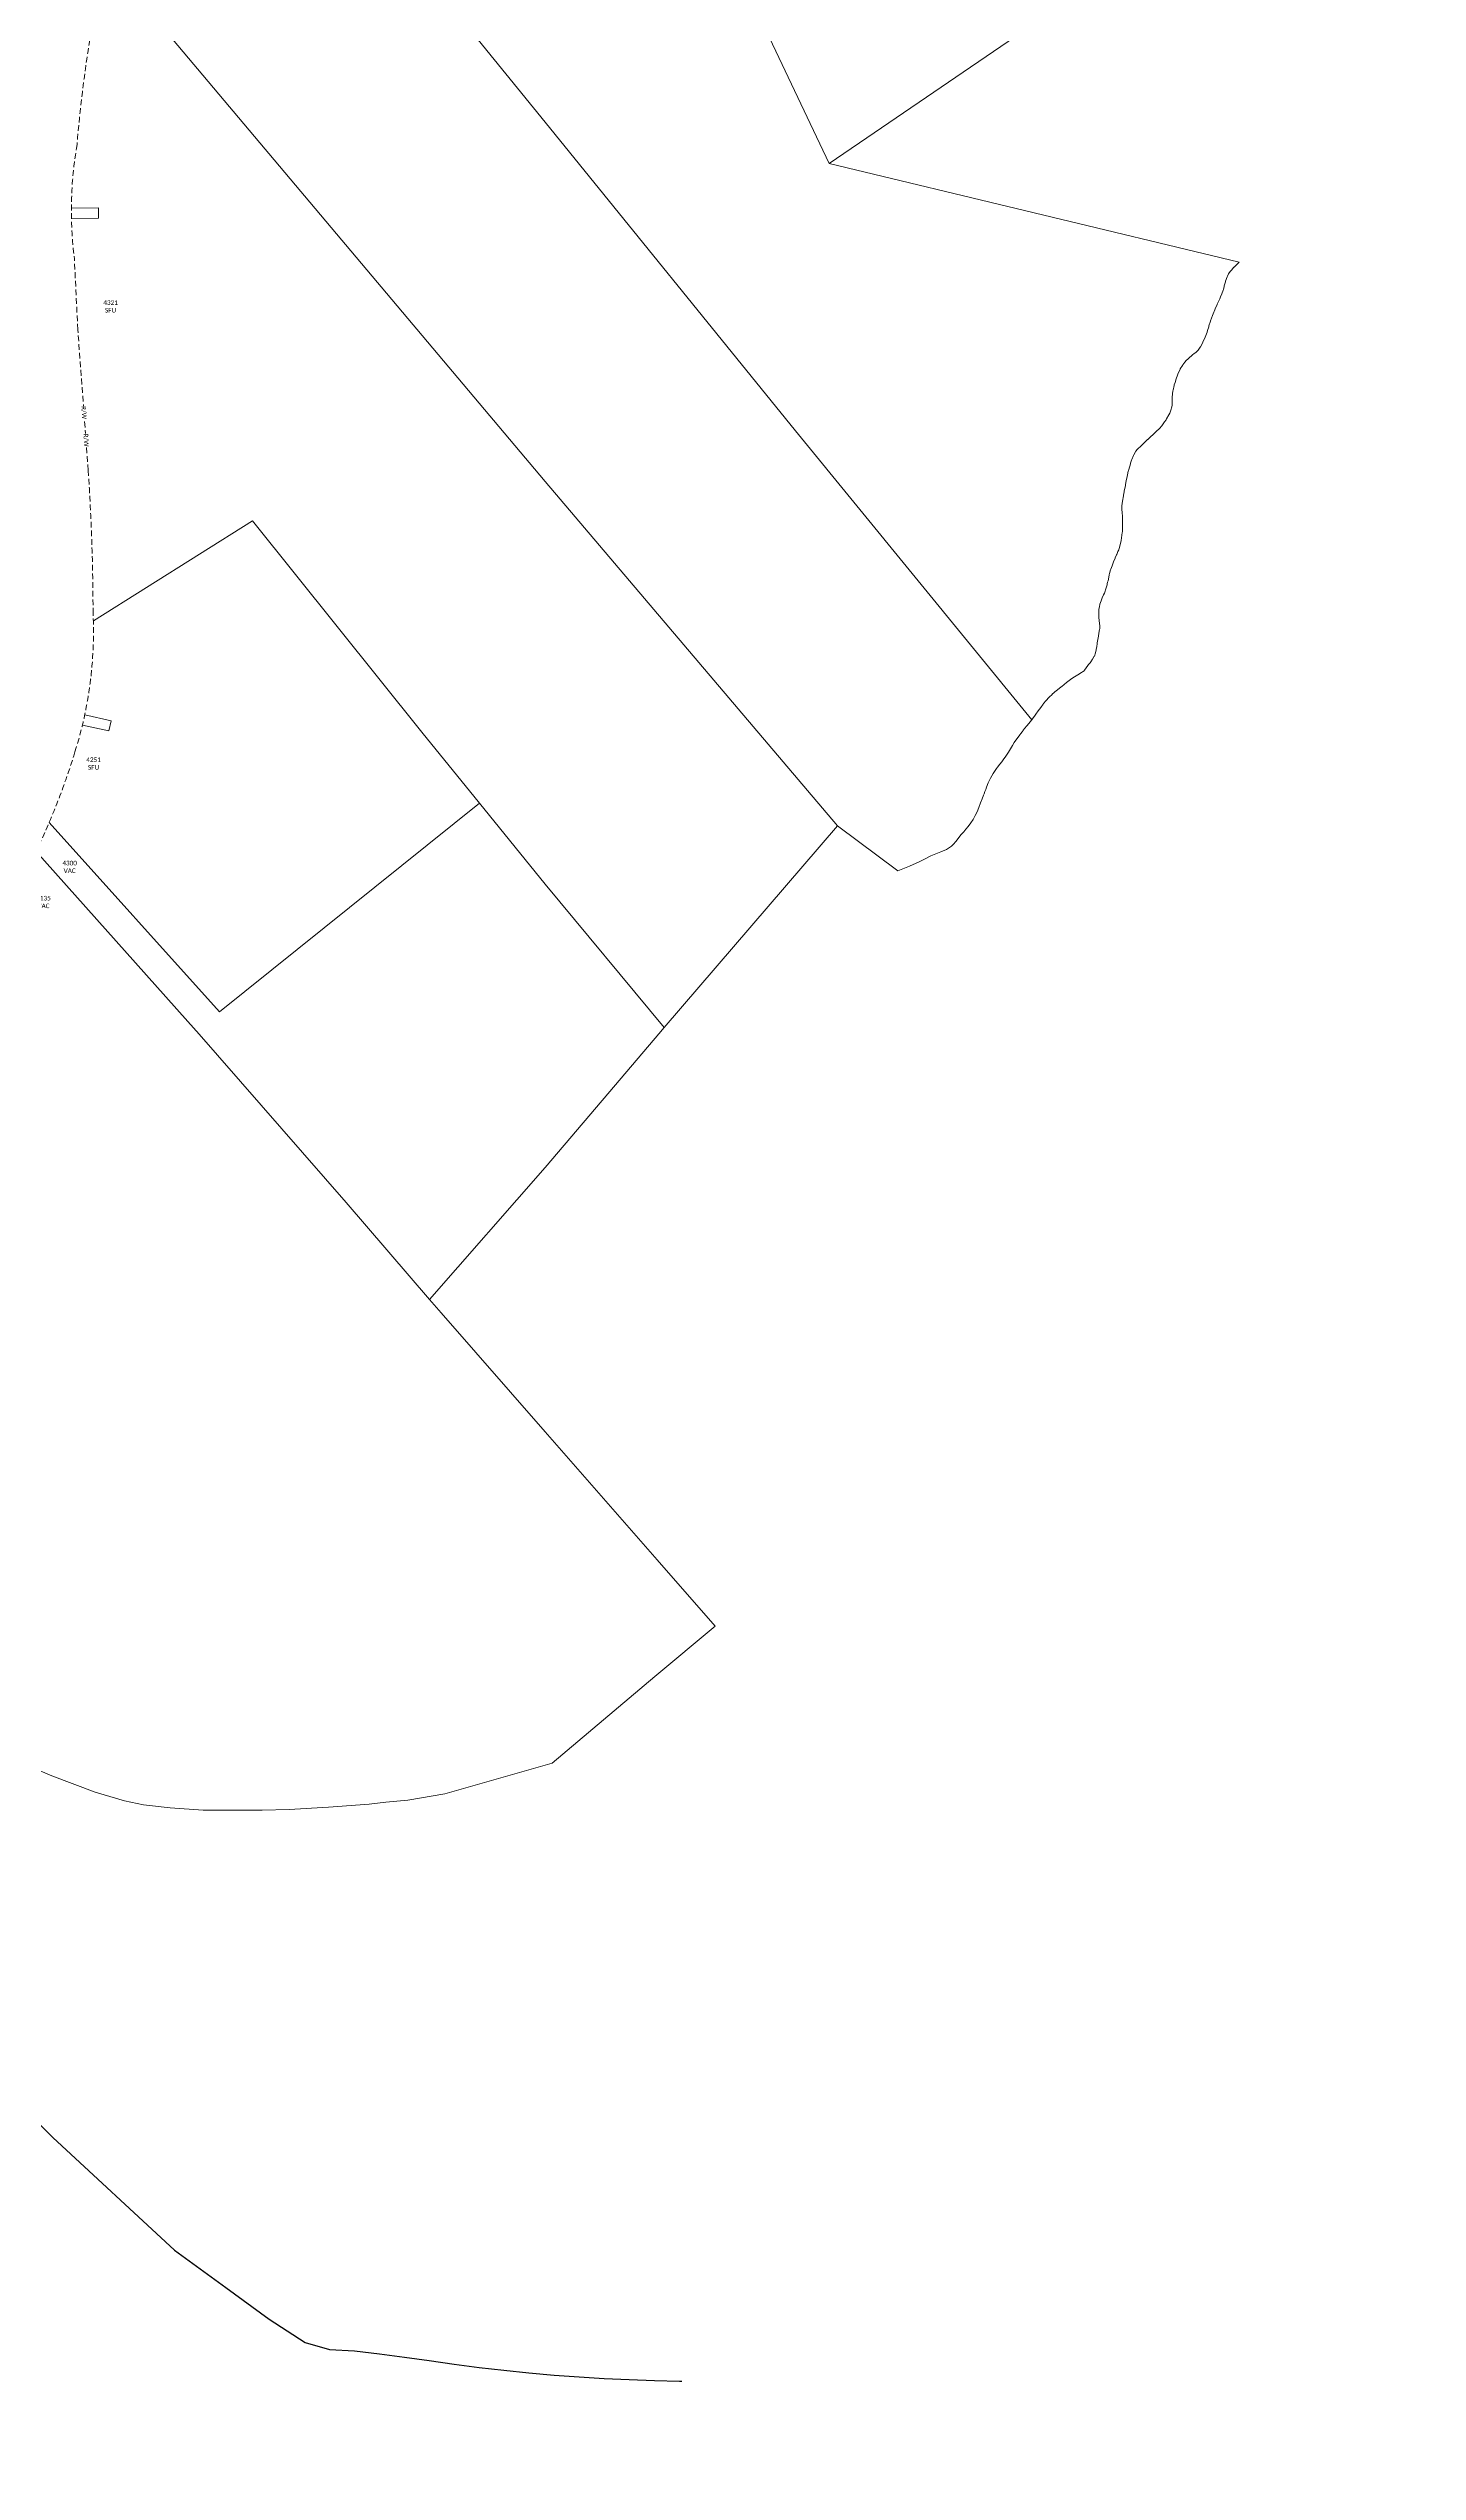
# Model space of a CAD drawing. Header units: inches. Extents: x 2378083 to 2398295, y 1463180 to 1483392.
# Drawn here: x 2389352 to 2391138, y 1468122 to 1471282 of the extents above; entities that cross this region are included whole.
import ezdxf

# ---------------------------------------------------------------- set-up
doc = ezdxf.new("R2010")
doc.units = ezdxf.units.IN
doc.header["$MEASUREMENT"] = 0
doc.linetypes.add('DASHED', pattern=[0.75, 0.5, -0.25])
for name, color, linetype in [('ADDRESS', 6, 'Continuous'), ('C-TOPO-WATR', 141, 'Continuous'), ('LINE LABELS', 7, 'Continuous'), ('sc_greenville', 7, 'Continuous')]:
    doc.layers.add(name, color=color, linetype=linetype)
doc.layers.add('DRIVEWAYS', color=250, linetype='Continuous', lineweight=20)
doc.layers.add('ROW', color=3, linetype='DASHED', lineweight=35)
doc.styles.add('Legend', font='calibri.ttf')
doc.styles.add('PROPOSED', font='calibri.ttf')

msp = doc.modelspace()

# ---------------------------------------------------------------- linework, layer by layer
at = {"layer": 'C-TOPO-WATR'}
for points in [[(2389235.3, 1468679.2), (2389357.6, 1468557.8), (2389516.4, 1468410.7), (2389583.2, 1468362)], [(2389583.2, 1468362), (2389639.9, 1468320.6), (2389687.1, 1468290.2), (2389718.6, 1468281.3), (2389751.2, 1468279.4), (2389783.8, 1468275.4), (2389816.3, 1468271.2), (2389848.8, 1468266.7), (2389881.2, 1468261.9), (2389913.7, 1468257.7), (2389946.3, 1468254), (2389978.9, 1468250.6), (2390011.6, 1468247.8), (2390044.3, 1468245.3), (2390077, 1468243.3), (2390109.8, 1468241.8), (2390142.6, 1468240.7), (2390175.3, 1468240), (2390178.3, 1468240)]]:
    msp.add_lwpolyline(points, dxfattribs=at)
at = {"layer": 'DRIVEWAYS', "color": 1}
for points in [[(2389382, 1471060.1), (2389417.3, 1471060.5), (2389417.2, 1471074), (2389381.9, 1471073.6)], [(2389396.3, 1470399.6), (2389430.7, 1470391.9), (2389433.7, 1470405.2), (2389399.3, 1470412.9)]]:
    msp.add_lwpolyline(points, dxfattribs=at)
at = {"layer": 'ROW', "color": 3, "linetype": 'DASHED', "lineweight": 0, "ltscale": 15}
msp.add_lwpolyline([(2388540.2, 1469466.6, 0.042875), (2388405.7, 1469482.6, 0.010387), (2388318.8, 1469482.4), (2388388.5, 1469516.1, -0.024907), (2388520, 1469571.3, -0.028065), (2388684.4, 1469626.5), (2388833, 1469671), (2388876.5, 1469686.5, 0.071248), (2389009.2, 1469759.5, 0.021593), (2389069.3, 1469813.3, 0.029545), (2389144.2, 1469899, 0.027167), (2389206.2, 1469988.5, 0.026028), (2389319.3, 1470202, 0.047007), (2389386.6, 1470364.7, 0.087986), (2389410.2, 1470544.8, 0.016251), (2389403.9, 1470731.8), (2389390.3, 1470915.2), (2389385.8, 1471007.6, -0.073607), (2389389.3, 1471156.7, -0.02059), (2389406, 1471293.4)], format="xyb", dxfattribs=at)
at = {"layer": 'ROW', "color": 6, "lineweight": 50}
msp.add_circle((2388188.9, 1473286.1), 10106.2, dxfattribs=at)
at = {"layer": 'sc_greenville', "lineweight": 0}
for points in [[(2390072.5, 1472168.3), (2390171.8, 1472054.3), (2390434.9, 1471756.3), (2390750.1, 1471391.1), (2390370.7, 1471132), (2390284.2, 1471313.1), (2390000, 1471660.1), (2389790.3, 1471919)], [(2389568.7, 1471716.2), (2390000, 1471185.7), (2390326.5, 1470783.2), (2390634.7, 1470406.3), (2390632.5, 1470403.2), (2390631.6, 1470402.2), (2390628, 1470398), (2390625.8, 1470395.4), (2390623.8, 1470392.9), (2390623.5, 1470392.5), (2390622.4, 1470391), (2390620.4, 1470388.5), (2390619.3, 1470387), (2390615.7, 1470382.3), (2390615.2, 1470381.6), (2390612, 1470376.7), (2390609.7, 1470373), (2390608.5, 1470371), (2390607.1, 1470368.7), (2390604.5, 1470364.4), (2390602, 1470360.4), (2390601, 1470358.9), (2390597.5, 1470354.1), (2390595.7, 1470351.8), (2390593.3, 1470348.7), (2390590.2, 1470344.7), (2390588.8, 1470342.9), (2390584.5, 1470336.5), (2390581, 1470330.2), (2390578, 1470324.1), (2390575.8, 1470318.8), (2390574.7, 1470315.6), (2390573.8, 1470313), (2390572.6, 1470309.8), (2390572, 1470308.1), (2390570.2, 1470303.5), (2390568, 1470298), (2390565.7, 1470292.2), (2390563.5, 1470286.6), (2390561, 1470281.5), (2390558.5, 1470276.6), (2390555.5, 1470272.1), (2390552, 1470267.5), (2390549, 1470263.9), (2390546, 1470260.4), (2390542.5, 1470256.3), (2390538.7, 1470251.6), (2390535.8, 1470247.9), (2390532.8, 1470244.5), (2390530, 1470241.6), (2390523.7, 1470237.5), (2390516.2, 1470234.1), (2390509.5, 1470231.6), (2390503.2, 1470228.9), (2390495.8, 1470225.1), (2390488, 1470221.1), (2390475.5, 1470215.4), (2390460.2, 1470209.4), (2390381.3, 1470268.2), (2390000, 1470717.2), (2389420.7, 1471404.9)], [(2390284.2, 1471313.1), (2390370.7, 1471132), (2390905.2, 1471003.3), (2390902.8, 1471000.9), (2390901.8, 1471000), (2390898.7, 1470997), (2390898.4, 1470996.6), (2390895.3, 1470993.1), (2390894.2, 1470991.7), (2390892.2, 1470989.2), (2390891.7, 1470988.2), (2390890.2, 1470985.1), (2390889.7, 1470984.2), (2390887.7, 1470978.4), (2390887.5, 1470977.7), (2390886, 1470972.4), (2390885.8, 1470971.7), (2390884.8, 1470967.6), (2390884.5, 1470966.8), (2390882.7, 1470962), (2390881.1, 1470958.1), (2390880, 1470955.5), (2390876.9, 1470948.6), (2390876.7, 1470948.2), (2390874.2, 1470942.6), (2390873.5, 1470941), (2390871.4, 1470935.8), (2390870.5, 1470933.6), (2390868.1, 1470926.7), (2390868, 1470926.4), (2390866, 1470920.1), (2390865.8, 1470919.2), (2390864.1, 1470914.2), (2390863.5, 1470912.2), (2390860.9, 1470905.6), (2390858.2, 1470899.1), (2390858, 1470898.7), (2390855, 1470893.1), (2390854.6, 1470892.6), (2390851.7, 1470888.6), (2390848.8, 1470885.7), (2390846.7, 1470884), (2390844.7, 1470882.4), (2390843.3, 1470881.2), (2390840.5, 1470878.9), (2390838.8, 1470877.4), (2390836.2, 1470875), (2390834.3, 1470872.7), (2390831.7, 1470869.5), (2390831.3, 1470868.5), (2390828.6, 1470864.2), (2390828.3, 1470863.6), (2390825.2, 1470857.4), (2390824.8, 1470856.1), (2390823, 1470851), (2390821.7, 1470846.5), (2390820.7, 1470843.4), (2390820.5, 1470842.4), (2390819.2, 1470836.4), (2390819, 1470835.3), (2390818.6, 1470831.4), (2390818.6, 1470830.8), (2390818.2, 1470827.7), (2390818.2, 1470821.5), (2390817.8, 1470816.9), (2390817.5, 1470814.6), (2390816.1, 1470810.3), (2390814.8, 1470806.4), (2390813.6, 1470804.3), (2390810.8, 1470799.2), (2390810, 1470797.9), (2390807.9, 1470794.9), (2390806.1, 1470792.3), (2390804.5, 1470790), (2390801.4, 1470786.6), (2390801, 1470786.1), (2390797.5, 1470782.7), (2390794, 1470779.5), (2390792.3, 1470777.9), (2390790.5, 1470776.2), (2390786.2, 1470772.2), (2390786, 1470772), (2390781.5, 1470767.6), (2390780.8, 1470767), (2390777, 1470763.4), (2390776.8, 1470763.2), (2390776.5, 1470762.9), (2390773.5, 1470760.2), (2390772.5, 1470759.1), (2390770.8, 1470756.9), (2390768, 1470752), (2390767.6, 1470751.1), (2390765.5, 1470746.1), (2390765.1, 1470745), (2390763.8, 1470741.1), (2390763.5, 1470740.1), (2390762.7, 1470737.2), (2390761, 1470731.6), (2390760.7, 1470730.6), (2390759.7, 1470725.9), (2390758.8, 1470721.7), (2390758.1, 1470718.7), (2390757, 1470712.9), (2390756.9, 1470712.1), (2390755.5, 1470704.7), (2390755.3, 1470703.6), (2390754.4, 1470699.3), (2390754.3, 1470698.7), (2390753.9, 1470696.3), (2390753.5, 1470693.7), (2390752.8, 1470689.2), (2390752.6, 1470688.4), (2390752.3, 1470685.6), (2390752.3, 1470683), (2390752.5, 1470679.7), (2390752.6, 1470677.9), (2390752.8, 1470676.1), (2390753, 1470672.3), (2390753.2, 1470668.2), (2390753.2, 1470657.9), (2390753, 1470651.5), (2390752.9, 1470650.6), (2390752, 1470643.9), (2390751.3, 1470640.5), (2390750.5, 1470636.3), (2390748.7, 1470629.8), (2390748.2, 1470628.3), (2390747.2, 1470625.9), (2390745.7, 1470622.1), (2390745.5, 1470621.6), (2390743.8, 1470617.7), (2390743.5, 1470617.1), (2390741.5, 1470612.6), (2390739.5, 1470607.3), (2390738, 1470603), (2390737.7, 1470602.1), (2390736.3, 1470597.2), (2390735.9, 1470595.5), (2390735.2, 1470592.5), (2390734.3, 1470587.6), (2390733.8, 1470585.9), (2390733.3, 1470583.8), (2390733, 1470582.4), (2390731.5, 1470577.1), (2390730, 1470572.9), (2390729.5, 1470571.8), (2390728.5, 1470569.5), (2390726.7, 1470565.6), (2390725.3, 1470561.5), (2390723.8, 1470557.2), (2390723, 1470554), (2390722.5, 1470550.6), (2390722.2, 1470548.7), (2390722.2, 1470544.1), (2390722.4, 1470541.4), (2390722.5, 1470540), (2390722.7, 1470535.8), (2390723.3, 1470531.9), (2390723.5, 1470529.1), (2390723.5, 1470525), (2390723.4, 1470524.4), (2390722.5, 1470519.5), (2390721.9, 1470515.5), (2390721.5, 1470513.3), (2390720.2, 1470506.9), (2390720, 1470505.4), (2390719.5, 1470502.3), (2390719, 1470498.2), (2390719, 1470497.9), (2390718, 1470493.7), (2390716.5, 1470489.7), (2390716.2, 1470489.3), (2390714, 1470485.4), (2390711.9, 1470482.3), (2390711, 1470481), (2390709, 1470478.4), (2390708, 1470477.1), (2390706, 1470474.1), (2390703.6, 1470471.2), (2390703, 1470470.5), (2390697.5, 1470466.9), (2390697, 1470466.6), (2390690.5, 1470462.7), (2390687.1, 1470460.4), (2390685.3, 1470459.1), (2390680.2, 1470455.3), (2390680, 1470455.1), (2390674, 1470450.1), (2390673, 1470449.3), (2390668.5, 1470445.7), (2390665, 1470442.9), (2390664, 1470442.1), (2390661.6, 1470440), (2390661.3, 1470439.6), (2390657.5, 1470435.9), (2390653.2, 1470431.4), (2390650.3, 1470427.9), (2390649.5, 1470426.9), (2390646.5, 1470422.7), (2390643, 1470418), (2390640.2, 1470414), (2390639.2, 1470412.6), (2390636, 1470407.9), (2390634.7, 1470406.3), (2390326.5, 1470783.2), (2390000, 1471185.7), (2389568.7, 1471716.2)], [(2389420.7, 1471404.9), (2390000, 1470717.2), (2390381.3, 1470268.2), (2390155.3, 1470005.2), (2390000, 1470192.1), (2389914.3, 1470297.9), (2389839.2, 1470390.4), (2389618.3, 1470666.1), (2389410.6, 1470535.4)], [(2389410.6, 1470535.4), (2389618.3, 1470666.1), (2389839.2, 1470390.4), (2389914.3, 1470297.9), (2389575.3, 1470025.5), (2389352.9, 1470272.6)], [(2389352.9, 1470272.6), (2389575.3, 1470025.5), (2389914.3, 1470297.9), (2390000, 1470192.1), (2390155.3, 1470005.2), (2390152.6, 1470002.2), (2390150.8, 1470000), (2390074.2, 1469910.1), (2390000, 1469822.5), (2389849, 1469650.6), (2389740.2, 1469777.1), (2389545.5, 1470000), (2389544.7, 1470000.9), (2389335.8, 1470234.8)], [(2389335.8, 1470234.8), (2389544.7, 1470000.9), (2389545.5, 1470000), (2389740.2, 1469777.1), (2389849, 1469650.6), (2389864.3, 1469633), (2390000, 1469477.8), (2390000, 1469477.8)], [(2390000, 1469477.8), (2390146.3, 1469310.9), (2390222, 1469224.6), (2390143, 1469158.8), (2390009, 1469045.7), (2390000, 1469043.1), (2389869.3, 1469005.6), (2389820.7, 1468997.7), (2389792.2, 1468995), (2389770.5, 1468992.4), (2389717.5, 1468988.5), (2389666, 1468985.2), (2389630.7, 1468984.4), (2389591.8, 1468984.4), (2389554, 1468984.4), (2389510.8, 1468987.5), (2389476.2, 1468991.6), (2389451, 1468996.5), (2389413, 1469008.1), (2389356.5, 1469029.2), (2389241.7, 1469078.2)]]:
    msp.add_lwpolyline(points, dxfattribs=at)

# ---------------------------------------------------------------- texts
at = {"layer": 'ADDRESS', "color": 4, "lineweight": 50, "char_height": 6, "width": 9.954, "attachment_point": 7, "style": 'PROPOSED'}
for s, insert in [('\\pxqc;4321\\PSFU', (2389428.1, 1470937.6)), ('\\pxqc;4251\\PSFU', (2389405.9, 1470341.4)), ('\\pxqc;4300\\PVAC', (2389374.7, 1470206.6)), ('\\pxqc;4135\\PVAC', (2389340.6, 1470160.8))]:
    msp.add_mtext(s, dxfattribs=dict(at, insert=insert))

# ---------------------------------------------------------------- next in the draw order: texts
at = {"layer": 'LINE LABELS', "char_height": 6, "width": 15.519, "attachment_point": 5, "rotation": 273, "style": 'Legend', "bg_fill": 3, "box_fill_scale": 1.1, "bg_fill_color": 256, "bg_fill_transparency": 0}
for insert in [(2389398.3, 1470807.1), (2389401, 1470771.2)]:
    msp.add_mtext('\\pxqc;R/W', dxfattribs=dict(at, insert=insert))

doc.saveas('drawing.dxf')
